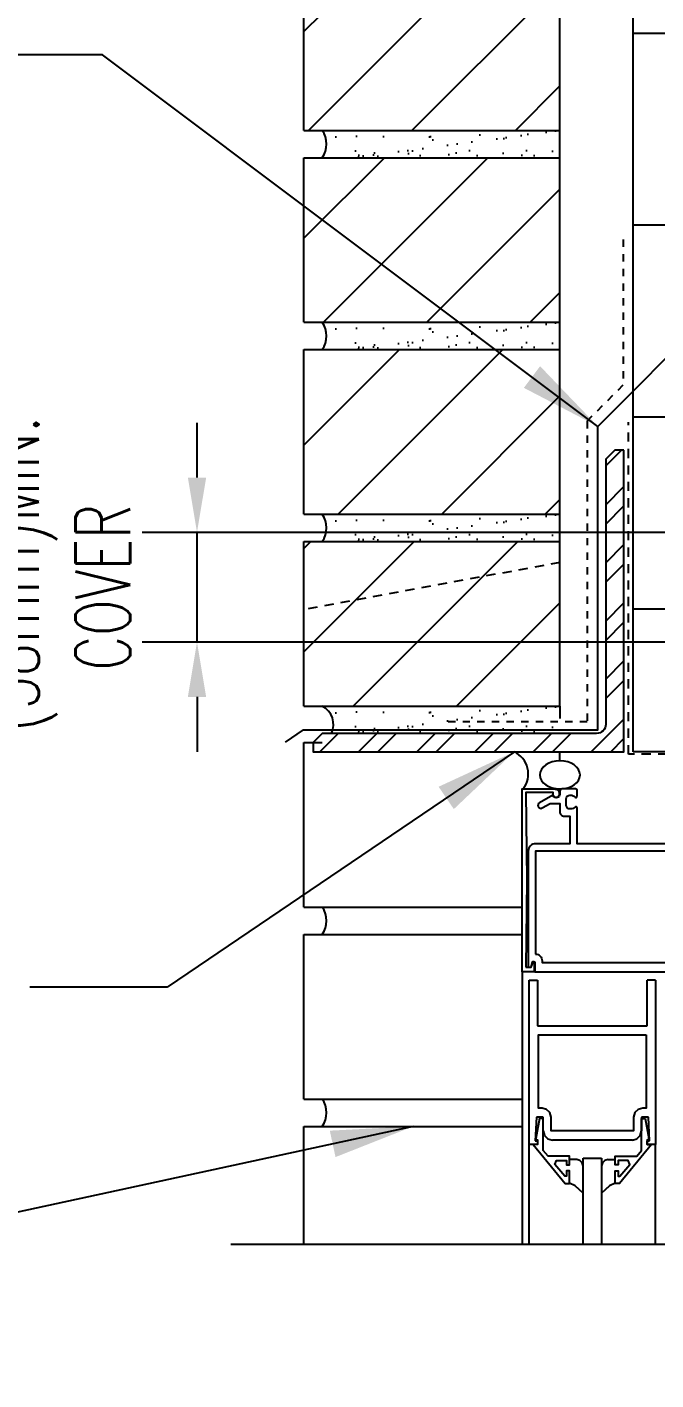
# Model space of a CAD drawing. Header units: inches. Extents: x 14 to 132, y 72 to 159.
# Drawn here: x 89.09 to 97.69, y 128.58 to 147.08 of the extents above; entities that cross this region are included whole.
import ezdxf

# ---------------------------------------------------------------- set-up
doc = ezdxf.new("R2010")
doc.units = ezdxf.units.IN
doc.header["$LTSCALE"] = 0.5
doc.header["$MEASUREMENT"] = 0
doc.linetypes.add('DASHED2', pattern=[0.375, 0.25, -0.125])
doc.linetypes.add('HIDDEN2', pattern=[0.1875, 0.125, -0.0625])
for name, color, linetype in [('HATCH', 12, 'Continuous'), ('Hidden2', 12, 'HIDDEN2'), ('LINE18', 9, 'Continuous'), ('line25', 2, 'Continuous'), ('LINE50', 5, 'Continuous'), ('LINE9', 9, 'Continuous'), ('TEXT', 4, 'Continuous')]:
    doc.layers.add(name, color=color, linetype=linetype)
doc.styles.add('DIM', font='romans.shx', dxfattribs={"width": 0.7})
doc.dimstyles.new('ext_12', dxfattribs={"dimscale": 12, "dimtxt": 0.09375, "dimasz": 0.09375, "dimexe": 0.09375, "dimexo": 0.0625, "dimgap": 0.0625, "dimtad": 1, "dimdec": 1, "dimzin": 2, "dimdsep": 46, "dimlunit": 4, "dimtxsty": 'DIM', "dimcen": 0.09, "dimdle": 0.09375, "dimclrt": 4, "dimadec": 0, "dimazin": 0, "dimtfac": 1, "dimtdec": 1, "dimtmove": 1, "dimatfit": 3, "dimfxl": 1, "dimfrac": 2, "dimtolj": 1, "dimtzin": 0, "dimarcsym": 0})
doc.dimstyles.new('ext_8', dxfattribs={"dimscale": 8, "dimtxt": 0.09375, "dimasz": 0.09375, "dimexe": 0.09375, "dimexo": 0.0625, "dimgap": 0.0625, "dimtad": 1, "dimdec": 6, "dimzin": 3, "dimdsep": 46, "dimlunit": 4, "dimtxsty": 'DIM', "dimcen": 0.09, "dimdle": 0.09375, "dimclrt": 4, "dimadec": 0, "dimazin": 0, "dimtfac": 1, "dimtdec": 6, "dimtmove": 2, "dimatfit": 3, "dimfxl": 1, "dimfrac": 2, "dimtolj": 1, "dimtzin": 0, "dimarcsym": 0})
pattern_1 = [(45, (-23.9093, -40.4742), (-0.707107, 0.707107), [])]

# ---------------------------------------------------------------- blocks, each defined once
blk = doc.blocks.new('*D10')
at = {"layer": 'Defpoints', "color": 0, "transparency": 16777216}
for p in [(91.416, 140.171), (102.388, 140.171), (100.002, 138.671)]:
    blk.add_point(p, dxfattribs=at)
at = {"layer": 'TEXT', "color": 0, "lineweight": -2, "transparency": 16777216}
for p, q in [((91.416, 140.921), (91.416, 141.671)), ((101.888, 140.171), (90.666, 140.171)), ((91.416, 138.671), (91.416, 140.171)), ((99.502, 138.671), (90.666, 138.671)), ((91.416, 137.921), (91.416, 137.171))]:
    blk.add_line(p, q, dxfattribs=at)
at = {"layer": 'TEXT', "color": 0, "transparency": 16777216}
for points in [[(91.291, 140.921), (91.541, 140.921), (91.416, 140.171)], [(91.291, 137.921), (91.541, 137.921), (91.416, 138.671)]]:
    blk.add_solid(points, dxfattribs=at)
at = {"layer": 'TEXT', "color": 4, "transparency": 16777216, "insert": (88.878, 139.421), "char_height": 0.75, "attachment_point": 5, "rotation": 90, "style": 'DIM'}
blk.add_mtext('\\A1;1 1/2" \\P (38mm)MIN. \\PCOVER', dxfattribs=at)

msp = doc.modelspace()

# ---------------------------------------------------------------- hatches: boundary and pattern name
at = {"layer": 'HATCH'}
h = msp.add_hatch(dxfattribs=at)
h.set_pattern_fill('AR-CONC', color=256, scale=0.5)
h.paths.add_polyline_path([(112.627111, 118.7888922), (97.377111, 118.7888922), (97.377111, 114.7888922), (100.002111, 112.1638922), (100.002111, 116.5448446), (100.51211, 116.5448446), (100.5121105, 116.2229038, 0.108933497), (100.6647791, 116.3360893, -0.9404758857), (100.8627572, 116.1842016, 2.1355427877), (101.403221, 116.3836167, -1), (101.6168103, 116.8947189, -0.3112229933), (102.3257847, 115.8787248), (102.3252748, 115.713737, 1.6613820595), (102.8863579, 116.0664773, -1), (103.0999472, 116.5775795, -0.3070940775), (103.8386283, 115.6821466, 1.6045158418), (104.3972706, 116.0580225, 0.0556171619), (104.2179724, 116.1035931, -0.8432432356), (104.2522888, 116.5359144, -0.0499324055), (105.002111, 116.6003348, -0.0499324055), (105.7519331, 116.5359144, -0.8432432356), (105.7862496, 116.1035931, 0.0556171619), (105.6069514, 116.0580225, 1.6045158418), (106.1655937, 115.6821466, -0.3070940775), (106.9042748, 116.5775795, -1), (107.1178641, 116.0664773, 1.6613820595), (107.6789472, 115.713737), (107.6784973, 115.8592832, -0.3161137694), (108.3874117, 116.8947189, -1), (108.601001, 116.3836167, 2.1355427877), (109.1414647, 116.1842016, -0.9404473606), (109.3394379, 116.336095, 0.1089398157), (109.4921146, 116.2229024), (109.4921146, 116.5448446), (110.002111, 116.5448446), (110.002111, 112.1632829), (112.627111, 114.7888922)])
h.paths.add_polyline_path([(96.8761853, 118.7888922), (94.877111, 118.7888922), (92.689611, 118.7888922), (87.9563855, 118.6331729), (87.9551921, 116.1673393), (86.9551921, 115.1673393), (88.9551921, 115.1673393), (87.9555097, 114.1676569), (87.9555097, 112.6298979), (96.8761853, 112.9233809)])
h.paths.add_polyline_path([(123.0487122, 116.7847501), (121.0487122, 116.7847501), (122.0487122, 117.7847501), (122.0487122, 118.7888922), (113.127111, 118.7888922), (113.127111, 114.7883152), (122.0487122, 114.7888922), (122.0487122, 115.7847501)])
h.paths.add_polyline_path([(109.4921146, 113.0141117, 0.2256517541), (109.1171146, 113.3891117), (105.4533651, 113.3891117, 0.2256517541), (105.0783651, 113.0141117), (105.0783651, 112.1733058, 0.2256517541), (105.4533651, 111.7983058), (109.1171146, 111.7983058, 0.2256517541), (109.4921146, 112.1733058)])
h.paths.add_polyline_path([(109.4921146, 113.9547333), (109.4921146, 114.7955392, 0.2256517541), (109.1171146, 115.1705392), (105.4533651, 115.1705392, 0.2256517541), (105.0783651, 114.7955392), (105.0783651, 113.9547333, 0.2256517541), (105.4533651, 113.5797333), (109.1171146, 113.5797333, 0.2256517541)], flags=17)
h.paths.add_polyline_path([(104.5508651, 113.5797333), (100.8871156, 113.5797333, -0.4142135624), (100.5121156, 113.9547333), (100.5121156, 114.7955392, -0.4142135624), (100.8871156, 115.1705392), (104.5508651, 115.1705392, -0.4142135624), (104.9258651, 114.7955392), (104.9258651, 113.9547333, -0.4142135624)], flags=17)
h.paths.add_polyline_path([(104.9258651, 113.0141117, 0.2256517541), (104.5508651, 113.3891117), (100.8871156, 113.3891117, 0.2256517541), (100.5121156, 113.0141117), (100.5121156, 112.1733058, 0.2256517541), (100.8871156, 111.7983058), (104.5508651, 111.7983058, 0.2256517541), (104.9258651, 112.1733058)])
h.paths.add_polyline_path([(109.4921146, 109.4765422), (109.3721146, 109.6765422), (109.3721146, 109.7888922), (109.3721146, 109.9012422), (109.4921146, 110.1012422), (109.4921146, 111.4626821, 0.2681384485), (109.3309639, 111.6108056), (100.6732662, 111.6108056, 0.2681558505), (100.5121113, 111.4626685), (100.5121113, 110.1012356), (100.6321074, 109.9012422), (100.6321074, 109.7888922), (100.6321074, 109.6765422), (100.5121113, 109.4765488), (100.5121113, 108.1151159, 0.2681558505), (100.6732662, 107.9669788), (109.3309639, 107.9669788, 0.2681384485), (109.4921146, 108.1151023)])
h.paths.add_polyline_path([(104.9258651, 106.5636727), (104.9258651, 107.4044786, 0.2256517541), (104.5508651, 107.7794786), (100.8871156, 107.7794786, 0.2256517541), (100.5121156, 107.4044786), (100.5121156, 106.5636727, 0.2256517541), (100.8871156, 106.1886727), (104.5508651, 106.1886727, 0.2256517541)])
h.paths.add_polyline_path([(104.9258651, 105.6230511, 0.2256517541), (104.5508651, 105.9980511), (100.8871156, 105.9980511, 0.2256517541), (100.5121156, 105.6230511), (100.5121156, 104.7822452, 0.2256517541), (100.8871156, 104.4072452), (104.5508651, 104.4072452, 0.2256517541), (104.9258651, 104.7822452)])
h.paths.add_polyline_path([(109.4921146, 105.6230511, 0.2256517541), (109.1171146, 105.9980511), (105.4533651, 105.9980511, 0.2256517541), (105.0783651, 105.6230511), (105.0783651, 104.7822452, 0.2256517541), (105.4533651, 104.4072452), (109.1171146, 104.4072452, 0.2256517541), (109.4921146, 104.7822452)])
h.paths.add_polyline_path([(109.4921146, 107.4044786, 0.2256517541), (109.1171146, 107.7794786), (105.4533651, 107.7794786, 0.2256517541), (105.0783651, 107.4044786), (105.0783651, 106.5636727, 0.2256517541), (105.4533651, 106.1886727), (109.1171146, 106.1886727, 0.2256517541), (109.4921146, 106.5636727)])
h.paths.add_polyline_path([(110.002111, 101.5482809), (109.9232231, 101.306358, -0.7257365568), (109.8171146, 101.2876253), (109.7682015, 101.4376253), (109.6421146, 101.4376253, -0.4142135624), (109.5921146, 101.4876253), (109.5921146, 101.5176253), (109.4921146, 101.5176253), (109.4921146, 103.354882, 0.1089354804), (109.3394428, 103.2416951, -0.8344002603), (109.1279386, 103.3672395), (109.1396488, 103.3885854, 2.155403934), (108.601001, 103.1941677, -1), (108.3874117, 102.6830655, -0.3112229933), (107.6784373, 103.6990596), (107.6789472, 103.8640474, 1.6613820595), (107.1178641, 103.511307, -1), (106.9042748, 103.0002048, -0.3009499256), (106.1680345, 103.8725022, 1.6613820595), (105.6069514, 103.5197619, 0.0556171619), (105.7862496, 103.4741913, -0.8432432356), (105.7519331, 103.04187, -0.0499324055), (105.002111, 102.9774496, -0.0499324055), (104.2522888, 103.04187, -0.8432432356), (104.2179724, 103.4741913, 0.0556171619), (104.3972706, 103.5197619, 1.6613820595), (103.8361875, 103.8725022, -0.3009499256), (103.0999472, 103.0002048, -1), (102.8863579, 103.511307, 1.6613820595), (102.3252748, 103.8640474), (102.3257246, 103.7185012, -0.3161137694), (101.6168103, 102.6830655, -1), (101.403221, 103.1941677, 2.155403934), (100.8645731, 103.3885854), (100.8762833, 103.3672395, -0.8343745963), (100.6647841, 103.2416894, 0.1089377873), (100.5121106, 103.3548806), (100.5121074, 101.5176253), (100.4121074, 101.5176253), (100.4121074, 101.4876253, -0.4142135624), (100.3621074, 101.4376253), (100.2360204, 101.4376253), (100.1932159, 101.306358, -0.7257365569), (100.0871074, 101.2876253), (100.002111, 101.5482809), (100.002111, 100.7888922), (100.002111, 97.981214, 0.0884161507), (100.148114, 97.8839023), (100.238114, 97.8839023), (100.238114, 97.8421762, -0.2490694202), (100.348114, 97.6350531), (100.348114, 97.5675531, -0.4142135624), (100.285614, 97.5050531), (100.238114, 97.5050531), (100.238114, 97.4350531), (100.343114, 97.4350531, 0.2317357959), (100.7007785, 97.5860774, -0.8344002588), (100.9122827, 97.460533), (100.9005725, 97.4391871, 2.155403934), (101.4392203, 97.6336049, -1), (101.6528096, 98.1447071, -0.3112229934), (102.3617841, 97.1287129), (102.3612742, 96.9637251, 1.6613820595), (102.9223573, 97.3164655, -1), (103.1359465, 97.8275677, -0.3009499256), (103.8721869, 96.9552703, 1.6613820595), (104.4332699, 97.3080107, 0.0556171619), (104.2539717, 97.3535813, -0.8432432356), (104.2882882, 97.7859026, -0.0475443617), (105.0021151, 97.8506582, -0.0475443617), (105.715942, 97.7859026, -0.8432432356), (105.7502584, 97.3535813, 0.0556171619), (105.5709602, 97.3080107, 1.6613820595), (106.1320433, 96.9552703, -0.3009499256), (106.8682836, 97.8275677, -1), (107.0818729, 97.3164655, 1.6613820595), (107.642956, 96.9637251), (107.6425062, 97.1092714, -0.3161137694), (108.3514205, 98.1447071, -1), (108.5650098, 97.6336049, 2.155403934), (109.1036577, 97.4391871), (109.0919475, 97.460533, -0.8343745963), (109.3034467, 97.5860831, 0.2317403101), (109.6611162, 97.4350531), (109.7661162, 97.4350531), (109.7661162, 97.5050531), (109.7186162, 97.5050531, -0.4142135624), (109.6561162, 97.5675531), (109.6561162, 97.6350531, -0.2490694202), (109.7661162, 97.8421762), (109.7661162, 97.8839023), (109.8561162, 97.8839023, 0.0884104075), (110.002111, 97.9812061), (110.002111, 100.7888922)])
h.paths.add_polyline_path([(109.0677021, 94.7804431), (107.4869065, 95.1334023, 0.0549743364), (107.1600361, 95.1694503), (105.0021151, 95.1694503), (102.8441941, 95.1694503, 0.0549743364), (102.5173236, 95.1334023), (100.9365281, 94.7804431, 0.174450119), (100.529095, 94.484636, -0.1686720398), (100.343114, 94.3350531), (100.238114, 94.3350531), (100.238114, 94.2650531), (100.285614, 94.2650531, -0.4142135624), (100.348114, 94.2025531), (100.348114, 94.1350531, -0.2490694202), (100.238114, 93.9279299), (100.238114, 93.8862039), (100.148114, 93.8862039, 0.0884161507), (100.002111, 93.7888922), (100.002111, 93.0416863), (104.002111, 93.0416863), (105.002111, 92.0416863), (105.002111, 94.0416863), (106.002111, 93.0416863), (110.002111, 93.0416863), (110.002111, 93.7889001, 0.0884104075), (109.8561162, 93.8862039), (109.7661162, 93.8862039), (109.7661162, 93.9279299, -0.2490694202), (109.6561162, 94.1350531), (109.6561162, 94.2025531, -0.4142135624), (109.7186162, 94.2650531), (109.7661162, 94.2650531), (109.7661162, 94.3350531), (109.6611162, 94.3350531, -0.1686720398), (109.4751351, 94.484636, 0.174450119)])
h.paths.add_polyline_path([(110.002111, 156.8916338), (103.9849372, 156.8916338), (102.9849372, 155.8916338), (102.9849372, 157.8916338), (101.9849372, 156.8916338), (100.002111, 156.8903391), (100.002111, 154.9006914, 0.0884161507), (100.148114, 154.8033797), (100.238114, 154.8033797), (100.238114, 154.7616536, -0.2490694202), (100.348114, 154.5545305), (100.348114, 154.4870305, -0.4142135624), (100.285614, 154.4245305), (100.238114, 154.4245305), (100.238114, 154.3545305), (100.343114, 154.3545305, -0.1686720398), (100.529095, 154.2049475, 0.174450119), (100.9365281, 153.9091404), (102.5173236, 153.5561812, 0.0549743364), (102.8441941, 153.5201333), (105.0021151, 153.5201333), (107.1600361, 153.5201333, 0.0549743364), (107.4869065, 153.5561812), (109.0677021, 153.9091404, 0.174450119), (109.4751351, 154.2049475, -0.1686720398), (109.6611162, 154.3545305), (109.7661162, 154.3545305), (109.7661162, 154.4245305), (109.7186162, 154.4245305, -0.4142135624), (109.6561162, 154.4870305), (109.6561162, 154.5545305, -0.2490694202), (109.7661162, 154.7616536), (109.7661162, 154.8033797), (109.8561162, 154.8033797, 0.0884104074), (110.002111, 154.9006835)])
h.paths.add_polyline_path([(110.002111, 150.7083775, 0.0884104075), (109.8561162, 150.8056813), (109.7661162, 150.8056813), (109.7661162, 150.8474073, -0.2490694202), (109.6561162, 151.0545305), (109.6561162, 151.1220305, -0.4142135624), (109.7186162, 151.1845305), (109.7661162, 151.1845305), (109.7661162, 151.2545305), (109.6611162, 151.2545305, 0.2317357947), (109.3034517, 151.1035062, -0.9404758907), (109.1054736, 151.2553938, 2.1355427877), (108.5650098, 151.0559787, -1), (108.3514205, 150.5448765, -0.3112229934), (107.6424461, 151.5608706), (107.642956, 151.7258585, 1.6613820595), (107.0818729, 151.3731181, -1), (106.8682836, 150.8620159, -0.3070940775), (106.1296025, 151.7574488, 1.6045158418), (105.5709602, 151.3815729, 0.0556171619), (105.7502584, 151.3360023, -0.8432432356), (105.715942, 150.903681, -0.0475443617), (105.0021151, 150.8389254, -0.0475443617), (104.2882882, 150.903681, -0.8432432356), (104.2539717, 151.3360023, 0.0556171619), (104.4332699, 151.3815729, 1.6045158418), (103.8746276, 151.7574488, -0.3070940775), (103.1359465, 150.8620159, -1), (102.9223573, 151.3731181, 1.6613820595), (102.3612742, 151.7258585), (102.361724, 151.5803122, -0.3161137694), (101.6528096, 150.5448765, -1), (101.4392203, 151.0559787, 2.1355427877), (100.8987566, 151.2553938, -0.9404473606), (100.7007835, 151.1035004, 0.2317403101), (100.343114, 151.2545305), (100.238114, 151.2545305), (100.238114, 151.1845305), (100.285614, 151.1845305, -0.4142135624), (100.348114, 151.1220305), (100.348114, 151.0545305, -0.2490694202), (100.238114, 150.8474073), (100.238114, 150.8056813), (100.148114, 150.8056813, 0.0884161507), (100.002111, 150.7083696), (100.002111, 147.9006914), (100.002111, 145.0930132, 0.0884161507), (100.148114, 144.9957015), (100.238114, 144.9957015), (100.238114, 144.9539754, -0.2490694202), (100.348114, 144.7468523), (100.348114, 144.6793523, -0.4142135624), (100.285614, 144.6168523), (100.238114, 144.6168523), (100.238114, 144.5468523), (100.343114, 144.5468523, 0.2317357965), (100.7007785, 144.6978766, -0.9404758792), (100.8987566, 144.5459889, 2.1355427877), (101.4392203, 144.7454041, -1), (101.6528096, 145.2565063, -0.3112229933), (102.3617841, 144.2405121), (102.3612742, 144.0755243, 1.6613820595), (102.9223573, 144.4282647, -1), (103.1359465, 144.9393669, -0.3070940775), (103.8746276, 144.043934, 1.6045158418), (104.4332699, 144.4198099, 0.0556171619), (104.2539717, 144.4653805, -0.8432432356), (104.2882882, 144.8977017, -0.0475443617), (105.0021151, 144.9624574, -0.0475443617), (105.715942, 144.8977017, -0.8432432356), (105.7502584, 144.4653805, 0.0556171619), (105.5709602, 144.4198099, 1.6045158418), (106.1296025, 144.043934, -0.3070940775), (106.8682836, 144.9393669, -1), (107.0818729, 144.4282647, 1.6613820595), (107.642956, 144.0755243), (107.6425062, 144.2210705, -0.3161137694), (108.3514205, 145.2565063, -1), (108.5650098, 144.7454041, 2.1355427877), (109.1054736, 144.5459889, -0.9404473606), (109.3034467, 144.6978823, 0.2317403101), (109.6611162, 144.5468523), (109.7661162, 144.5468523), (109.7661162, 144.6168523), (109.7186162, 144.6168523, -0.4142135624), (109.6561162, 144.6793523), (109.6561162, 144.7468523, -0.2490694202), (109.7661162, 144.9539754), (109.7661162, 144.9957015), (109.8561162, 144.9957015, 0.0884104075), (110.002111, 145.0930053), (110.002111, 147.9006914)])
h.paths.add_polyline_path([(109.4751351, 141.5964352, 0.174450119), (109.0677021, 141.8922423), (107.4869065, 142.2452015, 0.0549743364), (107.1600361, 142.2812495), (105.0021151, 142.2812495), (102.8441941, 142.2812495, 0.0549743364), (102.5173236, 142.2452015), (100.9365281, 141.8922423, 0.174450119), (100.529095, 141.5964352, -0.1686720398), (100.343114, 141.4468523), (100.238114, 141.4468523), (100.238114, 141.3768523), (100.285614, 141.3768523, -0.4142135624), (100.348114, 141.3143523), (100.348114, 141.2468523, -0.2490694202), (100.238114, 141.0397291), (100.238114, 140.9980031), (100.148114, 140.9980031, 0.0884161507), (100.002111, 140.9006914), (100.002111, 138.6708766), (101.9125936, 138.6708766), (101.9125936, 140.2579215), (101.9750936, 140.3774302), (102.0375936, 140.2579215), (102.0375936, 138.6708766), (107.9531559, 138.6708766), (107.9531559, 140.2579215), (108.0156559, 140.3774302), (108.0781559, 140.2579215), (108.0781559, 138.6708766), (110.002111, 138.6708766), (110.002111, 140.9006993, 0.0884104075), (109.8561162, 140.9980031), (109.7661162, 140.9980031), (109.7661162, 141.0397291, -0.2490694202), (109.6561162, 141.2468523), (109.6561162, 141.3143523, -0.4142135624), (109.7186162, 141.3768523), (109.7661162, 141.3768523), (109.7661162, 141.4468523), (109.6611162, 141.4468523, -0.1686720398)])
h = msp.add_hatch(dxfattribs=at)
h.set_pattern_fill('ANSI31', color=256, scale=8, style=0)
h.set_pattern_definition(pattern_1)
h.paths.add_polyline_path([(96.377111, 145.6708766), (96.377111, 147.9208766), (92.877111, 147.9208766), (92.877111, 145.6708766)])
h = msp.add_hatch(dxfattribs=at)
h.set_pattern_fill('INSUL', color=256, scale=7, style=0)
h.paths.add_polyline_path([(100.002111, 147.9006914), (99.752111, 147.9006914), (99.314611, 147.9006914), (99.314611, 147.4006914), (97.814611, 147.4006914), (97.814611, 147.9006914), (97.377111, 147.9006914), (97.377111, 137.1708766), (100.002111, 137.1708766)])
h.paths.add_polyline_path([(112.627111, 146.6071282), (110.002111, 146.6071282), (110.002111, 138.6708766), (112.627111, 138.6708766)])
h.paths.add_polyline_path([(112.627111, 147.9006914), (112.189611, 147.9006914), (112.189611, 147.4006914), (110.689611, 147.4006914), (110.689611, 147.9006914), (110.252111, 147.9006914), (110.002111, 147.9006914), (110.002111, 146.6071282), (112.627111, 146.6071282)])
h = msp.add_hatch(dxfattribs=at)
h.set_pattern_fill('AR-SAND', color=256, scale=0.25, style=0)
h.set_pattern_definition([(37.5, (-23.90928, -35.22424), (-0.01574834, 0.48170594), [0, -0.38, 0, -0.425, 0, -0.40625]), (7.5, (-23.9093, -35.22424), (0.4424442, 0.7055365), [0, -0.205, 0, -0.3425, 0, -0.13125]), (327.5, (-24.2168, -35.22424), (0.7785355, 0.0014148), [0, -0.125, 0, -0.45, 0, -0.5875]), (317.5, (-24.2168, -35.22424), (0.7515317, 0.2194189), [0, -0.0625, 0, -0.295, 0, -0.3375])])
h.paths.add_polyline_path([(96.377111, 145.6708766), (93.127111, 145.6708766, -0.3182332765), (93.127111, 145.2958766), (96.377111, 145.2958766)])
h = msp.add_hatch(dxfattribs=at)
h.set_pattern_fill('ANSI31', color=256, scale=8, style=0)
h.set_pattern_definition(pattern_1)
h.paths.add_polyline_path([(96.377111, 143.0458766), (96.377111, 145.2958766), (92.877111, 145.2958766), (92.877111, 143.0458766)])
h = msp.add_hatch(dxfattribs=at)
h.set_pattern_fill('AR-SAND', color=256, scale=0.25, style=0)
h.set_pattern_definition([(37.5, (-23.90928, -37.84924), (-0.01574834, 0.48170594), [0, -0.38, 0, -0.425, 0, -0.40625]), (7.5, (-23.9093, -37.84924), (0.4424442, 0.7055365), [0, -0.205, 0, -0.3425, 0, -0.13125]), (327.5, (-24.2168, -37.84924), (0.7785355, 0.0014148), [0, -0.125, 0, -0.45, 0, -0.5875]), (317.5, (-24.2168, -37.84924), (0.7515317, 0.2194189), [0, -0.0625, 0, -0.295, 0, -0.3375])])
h.paths.add_polyline_path([(96.377111, 143.0458766), (93.127111, 143.0458766, -0.3182332765), (93.127111, 142.6708766), (96.377111, 142.6708766)])
h = msp.add_hatch(dxfattribs=at)
h.set_pattern_fill('ANSI31', color=256, scale=8, style=0)
h.set_pattern_definition(pattern_1)
h.paths.add_polyline_path([(92.877111, 140.4208766), (96.377111, 140.4208766), (96.377111, 142.6708766), (92.877111, 142.6708766)])
h = msp.add_hatch(dxfattribs=at)
h.set_pattern_fill('ANSI32', color=256, scale=1.5, style=0)
h.set_pattern_definition([(45, (182.6116, -17.26265), (-0.3977476, 0.3977476), []), (45, (182.8768, -17.26265), (-0.3977476, 0.3977476), [])])
h.paths.add_polyline_path([(97.252111, 137.1708766), (97.252111, 141.2958766), (97.127111, 141.2958766), (97.002111, 141.1708766), (97.002111, 137.5458766, -0.4142135624), (96.877111, 137.4208766), (93.127111, 137.4208766), (93.002111, 137.2958766), (93.002111, 137.1708766)])
h = msp.add_hatch(dxfattribs=at)
h.set_pattern_fill('AR-SAND', color=256, scale=0.25, style=0)
h.set_pattern_definition([(37.5, (-23.90928, -40.47424), (-0.01574834, 0.48170594), [0, -0.38, 0, -0.425, 0, -0.40625]), (7.5, (-23.9093, -40.47424), (0.4424442, 0.7055365), [0, -0.205, 0, -0.3425, 0, -0.13125]), (327.5, (-24.2168, -40.47424), (0.7785355, 0.0014148), [0, -0.125, 0, -0.45, 0, -0.5875]), (317.5, (-24.2168, -40.47424), (0.7515317, 0.2194189), [0, -0.0625, 0, -0.295, 0, -0.3375])])
h.paths.add_polyline_path([(96.377111, 140.0458766), (96.377111, 140.4208766), (93.127111, 140.4208766, -0.3182332765), (93.127111, 140.0458766)])
h = msp.add_hatch(dxfattribs=at)
h.set_pattern_fill('ANSI31', color=256, scale=8, style=0)
h.set_pattern_definition(pattern_1)
h.paths.add_polyline_path([(92.877111, 139.1137197), (96.377111, 139.7615111), (96.377111, 140.0458766), (92.877111, 140.0458766)])
h = msp.add_hatch(dxfattribs=at)
h.set_pattern_fill('ANSI31', color=256, scale=8, style=0)
h.set_pattern_definition(pattern_1)
h.paths.add_polyline_path([(92.877111, 139.1137197), (92.877111, 137.7958766), (96.377111, 137.7958766), (96.377111, 139.7615111)])
h = msp.add_hatch(dxfattribs=at)
h.set_pattern_fill('AR-SAND', color=256, scale=0.25, style=0)
h.set_pattern_definition([(37.5, (-23.90928, -43.09924), (-0.01574834, 0.48170594), [0, -0.38, 0, -0.425, 0, -0.40625]), (7.5, (-23.9093, -43.09924), (0.4424442, 0.7055365), [0, -0.205, 0, -0.3425, 0, -0.13125]), (327.5, (-24.2168, -43.09924), (0.7785355, 0.0014148), [0, -0.125, 0, -0.45, 0, -0.5875]), (317.5, (-24.2168, -43.09924), (0.7515317, 0.2194189), [0, -0.0625, 0, -0.295, 0, -0.3375])])
h.paths.add_polyline_path([(96.377111, 137.7958766), (93.127111, 137.7958766, -0.3182332765), (93.127111, 137.4208766), (96.377111, 137.4208766)])

# ---------------------------------------------------------------- linework, layer by layer
at = {"layer": 'HATCH', "color": 6, "linetype": 'DASHED2'}
for p, q in [((97.314611, 137.1381059), (97.314611, 141.6787936)), ((101.2184861, 137.1381059), (97.314611, 137.1381059))]:
    msp.add_line(p, q, dxfattribs=at)
at = {"layer": 'HATCH', "color": 12}
for p, q in [((95.8619995, 134.1624813), (95.8619995, 130.4352414)), ((95.9576648, 130.4352414), (95.9576648, 131.7972479)), ((97.6816648, 130.4352414), (97.6816648, 131.7972479))]:
    msp.add_line(p, q, dxfattribs=at)
at = {"layer": 'HATCH', "color": 12, "linetype": 'Continuous'}
for p, q in [((96.6056138, 131.5938109), (96.5071648, 131.5938109)), ((96.6504988, 131.5816239), (96.6056138, 131.5938109)), ((96.6504988, 131.5816239), (96.6056138, 131.5938109)), ((96.6824738, 131.5496489), (96.6504988, 131.5816239)), ((96.6824738, 131.5496489), (96.6504988, 131.5816239)), ((96.9888308, 131.5816239), (96.9568558, 131.5496489)), ((96.9888308, 131.5816239), (96.9568558, 131.5496489)), ((97.0337168, 131.5938109), (96.9888308, 131.5816239)), ((97.0337168, 131.5938109), (96.9888308, 131.5816239)), ((97.0337168, 131.5938109), (97.1321648, 131.5938109)), ((96.6946608, 131.5047639), (96.6824738, 131.5496489)), ((96.6946608, 131.5047639), (96.6824738, 131.5496489)), ((96.9568558, 131.5496489), (96.9446688, 131.5047639)), ((96.9568558, 131.5496489), (96.9446688, 131.5047639)), ((96.5842728, 131.2311889), (96.5068538, 131.2677989)), ((96.5842728, 131.2311889), (96.5068538, 131.2677989)), ((96.6946648, 131.1335632), (96.5842728, 131.2311889)), ((96.6484428, 131.1744399), (96.5842728, 131.2311889)), ((97.0547508, 131.2311889), (96.9446648, 131.1346985)), ((97.0547508, 131.2311889), (96.9900058, 131.1744399)), ((97.1324798, 131.2677989), (97.0547508, 131.2311889)), ((97.1324798, 131.2677989), (97.0547508, 131.2311889))]:
    msp.add_line(p, q, dxfattribs=at)
at = {"layer": 'HATCH'}
for centre in [(92.8623501, 134.8583766), (92.8623501, 132.2333766)]:
    msp.add_arc(centre, 0.3244296, 324.69439705, 35.30560295, dxfattribs=at)
at = {"layer": 'Hidden2'}
for p, q in [((97.2412751, 144.1770152), (97.2412751, 142.1885686)), ((96.7472354, 141.6945289), (97.2412751, 142.1885686)), ((96.7472354, 141.6945289), (96.7472354, 137.5803765)), ((96.7472354, 137.5803765), (94.7472354, 137.5803765))]:
    msp.add_line(p, q, dxfattribs=at)
at = {"layer": 'LINE18'}
for p, q in [((96.377111, 137.7958766), (96.377111, 137.6252324)), ((95.9576648, 131.7972479), (95.9576648, 134.0472439)), ((95.9576648, 134.0472439), (96.0696648, 134.0472439)), ((96.0696648, 134.0472439), (96.0696648, 133.4222439)), ((97.5696648, 133.4222439), (97.5696648, 134.0472439)), ((97.6816648, 134.0472439), (97.5696648, 134.0472439)), ((97.6816648, 134.0472439), (97.6816648, 131.7972479)), ((96.0696648, 133.4222439), (97.5696648, 133.4222439)), ((96.0539168, 132.1712479), (96.0376648, 131.8472479)), ((96.1476648, 132.1712479), (96.0539168, 132.1712479)), ((96.1476648, 131.9847479), (96.1476648, 132.1712479)), ((97.4916648, 132.1712479), (97.4916648, 131.9847479)), ((97.5854168, 132.1712479), (97.4916648, 132.1712479)), ((97.6016648, 131.8472479), (97.5854168, 132.1712479)), ((96.1476728, 131.9847479), (96.1647058, 131.9216639)), ((97.4746018, 131.9216239), (97.4916568, 131.9847279)), ((96.0696648, 131.7972479), (95.9576648, 131.7972479)), ((96.0376648, 131.8472479), (96.0696648, 131.8472479)), ((96.0696648, 131.8472479), (96.0696648, 131.7972479)), ((96.1647058, 131.9216639), (96.2095418, 131.8768109)), ((96.2095418, 131.8768109), (96.2726218, 131.8597559)), ((97.3666648, 131.8597479), (96.2726648, 131.8597479)), ((97.3666218, 131.8597559), (97.4297318, 131.8767759)), ((97.4297318, 131.8767759), (97.4746018, 131.9216239)), ((97.5696648, 131.7972479), (97.5696648, 131.8472479)), ((97.5696648, 131.8472479), (97.6016648, 131.8472479)), ((97.6816648, 131.7972479), (97.5696648, 131.7972479)), ((96.6946648, 130.4352414), (96.6946648, 131.6097479)), ((96.6946648, 131.6097479), (96.9446648, 131.6097479)), ((96.9446648, 131.6097479), (96.9446648, 130.4352414))]:
    msp.add_line(p, q, dxfattribs=at)
for points in [[(95.9119995, 134.2224813), (95.9849995, 134.2224813), (95.9957647, 134.2626577, -0.3394542589), (96.0150832, 134.2774813), (96.0249995, 134.2774813), (96.0249995, 134.1624813), (95.8619995, 134.1624813), (95.8619995, 136.6624813), (96.3059995, 136.6624813, -0.4142135624), (96.3659995, 136.6024813), (96.3659995, 136.5824813, -1), (96.2859995, 136.5824813), (96.2859995, 136.6124813), (95.9119995, 136.6124813), (95.9219995, 135.4124813)], [(96.0428746, 134.4025022, -0.4142135624), (96.1328746, 134.3125022), (96.1328746, 134.2875022), (101.7368746, 134.2875022), (101.7368746, 136.5625022), (98.3618746, 136.5625022), (98.3618746, 136.3475022, -0.4142135624), (98.3018746, 136.2875022), (98.2118746, 136.2875022), (98.2118746, 135.9125022, -0.4142135624), (98.1118746, 135.8125022), (96.0428746, 135.8125022)]]:
    msp.add_lwpolyline(points, format="xyb", close=True, dxfattribs=at)
msp.add_lwpolyline([(98.1118746, 135.9125022), (96.6118746, 135.9125022), (96.6118746, 136.4045022, 0.6693764951), (96.5862329, 136.4150737, -0.1997729274), (96.5223829, 136.3885022), (96.5118746, 136.3885022, -0.4142135624), (96.4618746, 136.4385022), (96.4618746, 136.5265022, -0.4142135624), (96.5118746, 136.5765022), (96.5223829, 136.5765022, -0.1997729274), (96.5862329, 136.5499308, 0.6693764951), (96.6118746, 136.5605022), (96.6118746, 136.6425022, 0.4142135624), (96.5918746, 136.6625022), (96.4058746, 136.6625022, 0.4142135624), (96.3758746, 136.6325022), (96.3758746, 136.5925022, -0.8490904587), (96.2785037, 136.5765022), (96.0958746, 136.4710613, 1), (96.1358746, 136.4017792), (96.2410499, 136.4625022), (96.3758746, 136.4625022), (96.3758746, 136.3485022, 0.4142135624), (96.4358746, 136.2885022), (96.5118746, 136.2885022), (96.5118746, 135.9125022), (96.0428746, 135.9125022, 0.4142135624), (95.9428746, 135.8125022), (95.9428746, 134.2235022), (95.9828746, 134.2235022), (96.0008026, 134.2904107, -0.876976463), (96.0328746, 134.2861883), (96.0328746, 134.1625022), (101.8618746, 134.1625022)], format="xyb", dxfattribs=at)
for points in [[(97.5566648, 133.2972439), (97.5566648, 132.2962479), (97.5076648, 132.2962479), (97.5076648, 132.2962399), (97.4445668, 132.2791999), (97.3997138, 132.2343459), (97.3826728, 132.1712479), (97.3826648, 132.1712479), (97.3826648, 131.9847479), (96.2566648, 131.9847479), (96.2566648, 132.1712479), (96.2566568, 132.1712049), (96.2396368, 132.2343149), (96.1947898, 132.2791849), (96.1316848, 132.2962399), (96.1316648, 132.2962479), (96.0826648, 132.2962479), (96.0826648, 133.2972439), (96.5071648, 133.2972439)], [(96.0095428, 131.7972479), (96.4491648, 131.2672479), (96.5071648, 131.2672479), (96.5071648, 131.4362479), (96.4671648, 131.4362479), (96.4671648, 131.3639839), (96.4437048, 131.3639839), (96.3071928, 131.5266769), (96.3317048, 131.5792479), (96.4671648, 131.5792479), (96.4671648, 131.5202479), (96.5071648, 131.5202479), (96.5071648, 131.6382479), (96.2135748, 131.6382479), (96.1476648, 131.7167909), (96.1476648, 132.1532479), (96.0956648, 132.1532479), (96.0466648, 131.8812479), (96.0466648, 131.8612479), (96.0696648, 131.8612479), (96.0696648, 131.7972479)], [(97.6297868, 131.7972479), (97.1901648, 131.2672479), (97.1321648, 131.2672479), (97.1321648, 131.4362479), (97.1721648, 131.4362479), (97.1721648, 131.3639839), (97.1956258, 131.3639839), (97.3321418, 131.5266769), (97.3076258, 131.5792479), (97.1721648, 131.5792479), (97.1721648, 131.5202479), (97.1321648, 131.5202479), (97.1321648, 131.6382479), (97.4257598, 131.6382479), (97.4916648, 131.7167909), (97.4916648, 132.1532479), (97.5436648, 132.1532479), (97.5926648, 131.8812479), (97.5926648, 131.8612479), (97.5696648, 131.8612479), (97.5696648, 131.7972479)]]:
    msp.add_lwpolyline(points, close=True, dxfattribs=at)
at = {"layer": 'line25'}
for p, q in [((92.877111, 145.6708766), (92.877111, 147.9208766)), ((96.377111, 137.7958766), (96.377111, 147.9208766)), ((92.877111, 145.6708766), (96.377111, 145.6708766)), ((92.877111, 145.2958766), (96.377111, 145.2958766)), ((92.877111, 143.0458766), (92.877111, 145.2958766)), ((92.877111, 143.0458766), (96.377111, 143.0458766)), ((92.877111, 142.6708766), (96.377111, 142.6708766)), ((92.877111, 140.4208766), (92.877111, 142.6708766)), ((92.877111, 140.4208766), (96.377111, 140.4208766)), ((92.877111, 137.7958766), (92.877111, 140.0458766)), ((92.877111, 140.0458766), (96.377111, 140.0458766)), ((92.877111, 137.7958766), (96.377111, 137.7958766))]:
    msp.add_line(p, q, dxfattribs=at)
at = {"layer": 'line25', "color": 12}
for p, q in [((92.877111, 135.0458766), (92.877111, 137.2958766)), ((92.877111, 137.2958766), (93.127111, 137.2958766)), ((96.377111, 137.0458766), (96.377111, 137.1708766)), ((96.377111, 136.6410261), (96.377111, 136.6625022)), ((92.877111, 135.0458766), (95.8619995, 135.0458766)), ((92.877111, 132.4208766), (92.877111, 134.6708766)), ((92.877111, 134.6708766), (95.8619995, 134.6708766)), ((92.877111, 132.4208766), (95.8619995, 132.4208766)), ((92.877111, 130.4352414), (92.877111, 132.0458766)), ((92.877111, 132.0458766), (95.8619995, 132.0458766))]:
    msp.add_line(p, q, dxfattribs=at)
msp.add_arc((95.60332, 136.864427), 0.3412135, 323.71627926, 63.91162696, dxfattribs=at)
at = {"layer": 'line25', "color": 12, "extrusion": (0, 0, -1)}
msp.add_ellipse((96.377111, 136.8541894), major_axis=(0.2746523, 0), ratio=0.6979268428, start_param=-4.7123889804, end_param=1.5707963268, dxfattribs=at)
at = {"layer": 'LINE50'}
for p, q in [((97.377111, 137.1708766), (97.377111, 146.1708766)), ((100.002111, 137.1708766), (97.377111, 137.1708766))]:
    msp.add_line(p, q, dxfattribs=at)
msp.add_lwpolyline([(97.377111, 137.1708766), (97.377111, 147.9006914), (97.814611, 147.9006914), (97.814611, 148.4006914), (99.314611, 148.4006914), (99.314611, 147.9006914), (99.752111, 147.9006914), (100.002111, 147.9006914)], dxfattribs=at)
at = {"layer": 'LINE9', "linetype": 'DASHED2'}
msp.add_line((96.377111, 139.7615111), (92.877111, 139.1137197), dxfattribs=at)
at = {"layer": 'LINE9'}
msp.add_line((91.877111, 130.4352414), (101.9849372, 130.4352414), dxfattribs=at)
msp.add_lwpolyline([(92.6271502, 137.3041392), (92.8701211, 137.4717272), (96.8941374, 137.4717272), (96.8941374, 141.6217272), (98.377111, 143.1047007)], dxfattribs=at)
at = {"layer": 'LINE9', "color": 9}
msp.add_lwpolyline([(97.252111, 141.2958766), (97.127111, 141.2958766), (97.002111, 141.1708766), (97.002111, 137.5458766, -0.4142135624), (96.877111, 137.4208766), (93.127111, 137.4208766), (93.002111, 137.2958766), (93.002111, 137.1708766), (97.252111, 137.1708766)], format="xyb", close=True, dxfattribs=at)
at = {"layer": 'LINE9'}
for centre, radius, start, end in [((92.8623501, 145.4833766), 0.3244296, 324.69439705, 35.30560295), ((92.8623501, 142.8583766), 0.3244296, 324.69439705, 35.30560295), ((92.8623501, 140.2333766), 0.3244296, 324.69439705, 35.30560295), ((92.9971477, 137.5442222), 0.2832321, 334.18333417, 62.68656348)]:
    msp.add_arc(centre, radius, start, end, dxfattribs=at)

# ---------------------------------------------------------------- dimensions: what is measured, and where the dimension line sits
at = {"layer": 'TEXT'}
dim = msp.add_linear_dim(base=(91.4158875, 140.1708766), p1=(100.002111, 138.6708766), p2=(102.3883085, 140.1708766), angle=90, text='<> \\P (38mm)MIN. \\PCOVER', dimstyle='ext_8', dxfattribs=at)
dim.commit()
dim.dimension.update_dxf_attribs({"geometry": '*D10', "text_midpoint": (88.8775046, 139.4208766), "dimtype": 160})

# ---------------------------------------------------------------- leaders
for points in [[(96.8941374, 141.6217272), (90.1232388, 146.7015434), (87.2348494, 146.7015434)], [(95.753371, 137.1708766), (91.0074761, 133.9507918), (89.1288153, 133.9507918)], [(94.3695552, 132.0458766), (88.434764, 130.7580744), (85.1893872, 130.7580744)]]:
    msp.add_leader(points, dimstyle='ext_12', override={"dimgap": 0.0625, "dimtad": 0}, dxfattribs=at)

doc.saveas('drawing.dxf')
